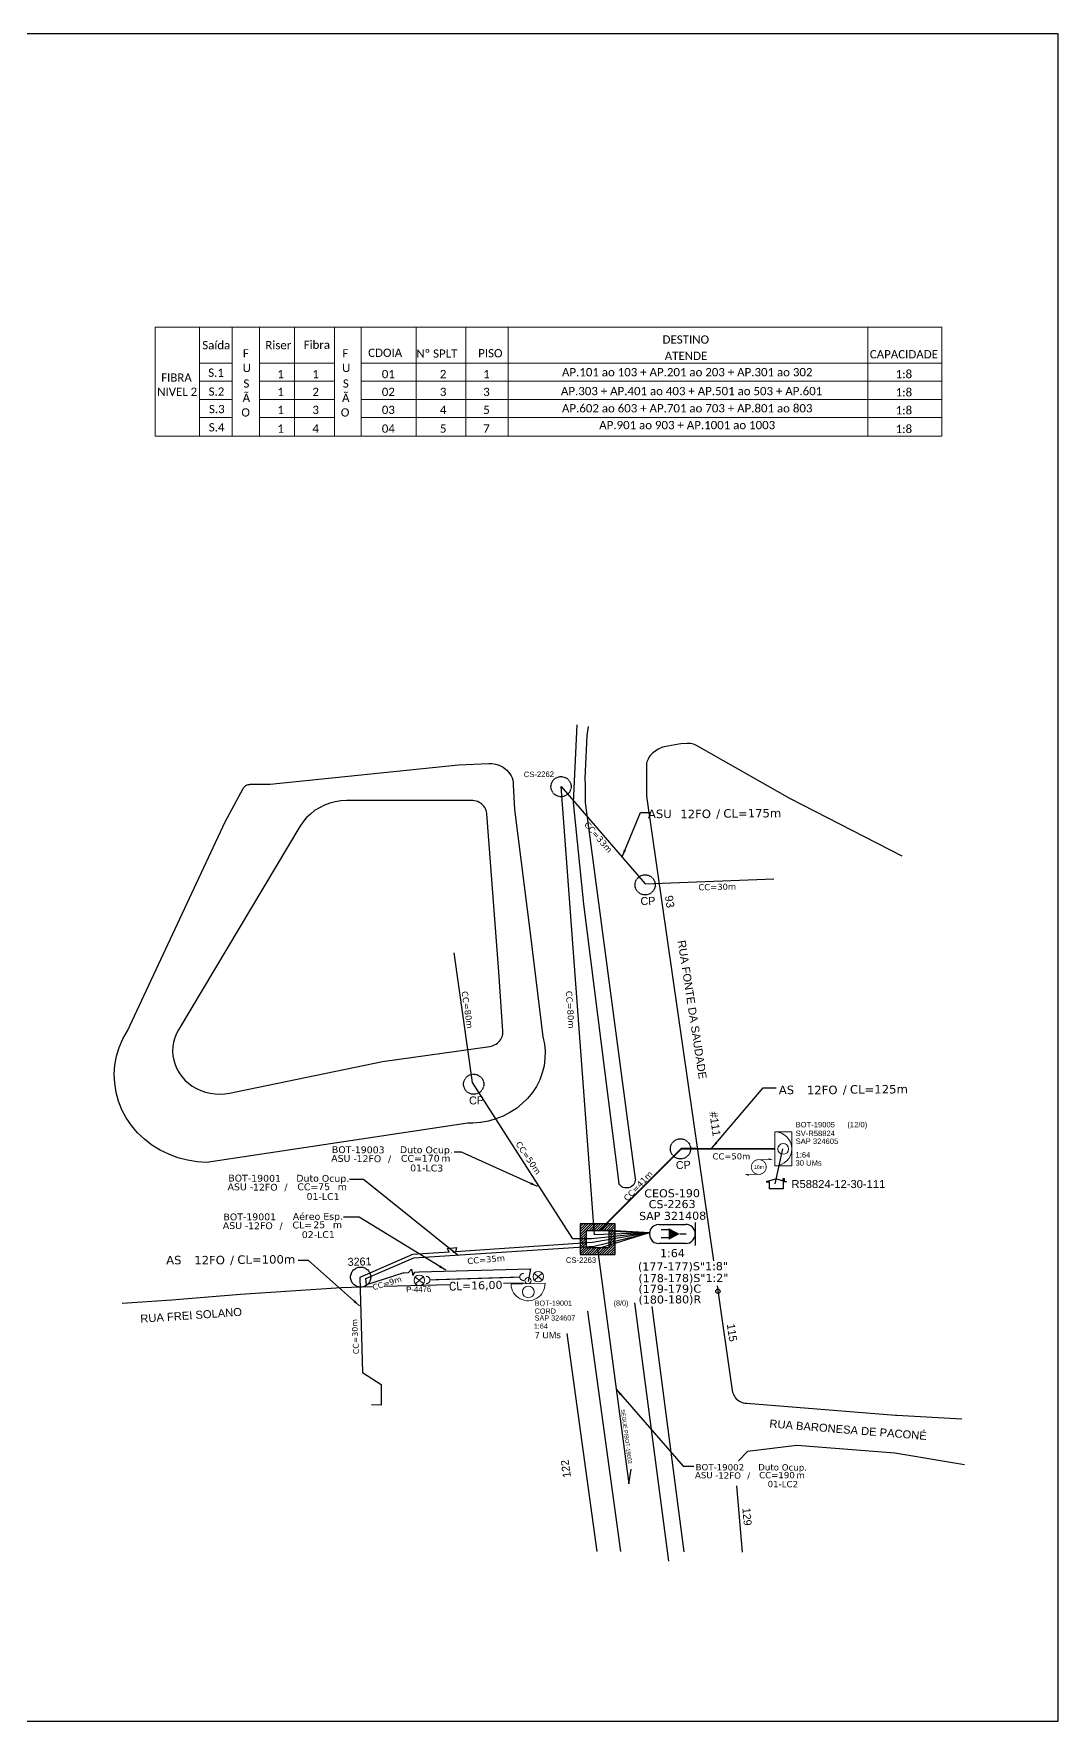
# Model space of a CAD drawing. Header units: metres. Extents: x -1286 to -445, y -500 to 94.
# Drawn here: x -806 to -445, y -500 to 94 of the extents above; entities that cross this region are included whole.
import ezdxf
from ezdxf.enums import TextEntityAlignment as Align

# ---------------------------------------------------------------- set-up
doc = ezdxf.new("R2010")
doc.units = ezdxf.units.M
doc.linetypes.add('PHANTOM2', pattern=[1.25, 0.625, -0.125, 0.125, -0.125, 0.125, -0.125])
for name, color, linetype, lineweight in [('(Notas)', 7, 'Continuous', 0), ('10.4-Postes', 1, 'Continuous', 0), ("20.0-LEGENDA DOS CDO'S", 1, 'Continuous', 0), ('20.1-CDO_INTERIOR', 1, 'Continuous', 0), ('20.2-CDO_POSTE', 1, 'Continuous', 5), ('20.6-CORDOALHA_SUPORTE', 7, 'Continuous', 25), ('_NUMERAÇÃO_', 34, 'Continuous', 0), ('Postes', 1, 'Continuous', 0)]:
    doc.layers.add(name, color=color, linetype=linetype, lineweight=lineweight)
for name, color, linetype in [('10.0-Cartográfico', 4, 'Continuous'), ('10.1-Caixas Subterrâneas', 5, 'Continuous'), ('20.4-CEOS', 1, 'Continuous'), ('CAP a instalar', 1, 'Continuous'), ('CD a instalar', 1, 'Continuous'), ('DROP DE CLIENTE', 140, 'Continuous'), ('Folga', 1, 'Continuous'), ('label_cabos', 7, 'Continuous'), ('Legenda', 1, 'Continuous'), ('MUB_DIVISA', 7, 'Continuous'), ('MUB_NUMERACAO', 7, 'Continuous'), ('MUB_SEGMENTO', 7, 'Continuous'), ('NOS_DE_INFRAESTRUTURA', 7, 'Continuous'), ('surveys', 7, 'Continuous'), ('surveys legendas', 7, 'Continuous')]:
    doc.layers.add(name, color=color, linetype=linetype)
doc.layers.add('EXTRA', color=50, linetype='Continuous', plot=False)
doc.styles.add('ARIAL', font='arial.ttf')
doc.styles.add('ROMANS', font='romans.shx')
doc.styles.add('siredit', font='verdana.ttf')
doc.styles.add('WMF-Calibri0', font='calibri.ttf')
doc.linetypes.add('FENCELINE1', pattern='A,0.25,-0.1,[133,ltypeshp.shx,S=0.1,R=0,X=-0.1,Y=0],-0.1,1', length=1.45)
doc.dimstyles.new('ISO-25', dxfattribs={"dimtxt": 2.5, "dimasz": 2.5, "dimexe": 1.25, "dimexo": 0.625, "dimtad": 1, "dimtxsty": 'Standard', "dimcen": 2.5, "dimadec": 0, "dimazin": 0, "dimtfac": 1, "dimtmove": 0, "dimatfit": 3, "dimfxl": 0, "dimarcsym": 0})

# ---------------------------------------------------------------- blocks, each defined once
blk = doc.blocks.new('SURVEY_SURVEY')
for p, q in [((0, 0.0000127), (-0.0000126, 0.000009)), ((-0.0000126, 0.000009), (-0.0000086, 0.000009)), ((-0.0000086, 0), (-0.0000086, 0.000009)), ((0.0000086, 0), (-0.0000086, 0)), ((0, 0.0000127), (0.0000126, 0.000009)), ((0.0000084, 0.0000132), (0.0000098, 0.0000132)), ((0.0000084, 0.0000103), (0.0000084, 0.0000132)), ((0.0000126, 0.000009), (0.0000086, 0.000009)), ((0.0000086, 0.000009), (0.0000086, 0)), ((0.0000098, 0.0000132), (0.0000098, 0.0000099))]:
    blk.add_line(p, q)
blk = doc.blocks.new('DV')
at = {"linetype": 'Continuous'}
blk.add_circle((0, 0), 0.00000275, dxfattribs=at)
blk = doc.blocks.new('MHMZ')
at = {"color": 0, "linetype": 'PHANTOM2'}
blk.add_circle((0, 0), 0.0000101, dxfattribs=at)
blk = doc.blocks.new('PTPT')
at = {"layer": 'Postes', "color": 1, "linetype": 'PHANTOM2'}
for points in [[(-0.0000079, 0.0000104), (0.0000075, -0.000002)], [(0.000007, 0.0000109), (-0.0000074, -0.0000025)]]:
    blk.add_lwpolyline(points, dxfattribs=at)
at = {"layer": 'Postes', "color": 1}
blk.add_circle((-0.0000002, 0.0000042), 0.00000987, dxfattribs=at)
blk = doc.blocks.new('CDOE_CT_POST_DESENHO')
at = {"color": 0}
blk.add_line((2.14, 0.39), (-2.11, 0.39), dxfattribs=at)
for centre, radius in [((0.01, 1.4), 0.733), ((0.01, 0), 0.393)]:
    blk.add_circle(centre, radius, dxfattribs=at)
blk.add_arc((0.01, 0.39), 2.12, 0, 180, dxfattribs=at)
blk = doc.blocks.new('*X70')
at = {"color": 0, "linetype": 'Continuous'}
for p, q in [((-1.25, 0.34099), (-0.49099, 1.1)), ((-1.25, 0.517767), (-0.667767, 1.1)), ((-1.25, 0.694544), (-0.844544, 1.1)), ((-1.25, 0.87132), (-1.02132, 1.1)), ((-1.25, 1.048097), (-1.198097, 1.1)), ((-1.25, 0.164214), (-0.8035, 0.610714)), ((-1.25, -0.012563), (-0.8035, 0.433937)), ((-1.25, -0.18934), (-0.8035, 0.25716)), ((-1.25, -0.366117), (-0.8035, 0.080383)), ((-0.789214, 0.625), (-0.314214, 1.1)), ((-0.612437, 0.625), (-0.137437, 1.1)), ((-0.43566, 0.625), (0.03934, 1.1)), ((-0.258883, 0.625), (0.216117, 1.1)), ((-0.082107, 0.625), (0.392893, 1.1)), ((0.09467, 0.625), (0.56967, 1.1)), ((0.271447, 0.625), (0.746447, 1.1)), ((0.448223, 0.625), (0.923223, 1.1)), ((0.625, 0.625), (1.1, 1.1)), ((0.801777, 0.625), (1.25, 1.073223)), ((0.8035, 0.449947), (1.25, 0.896447)), ((0.8035, 0.27317), (1.25, 0.71967)), ((0.8035, 0.096393), (1.25, 0.542893)), ((0.8035, -0.080383), (1.25, 0.366117)), ((0.8035, -0.25716), (1.25, 0.18934)), ((0.8035, -0.433937), (1.25, 0.012563)), ((-1.25, -0.542893), (-0.8035, -0.096393)), ((-1.25, -0.71967), (-0.8035, -0.27317)), ((-1.25, -0.896447), (-0.8035, -0.449947)), ((-1.25, -1.073223), (-0.801777, -0.625)), ((-1.1, -1.1), (-0.625, -0.625)), ((-0.923223, -1.1), (-0.448223, -0.625)), ((-0.746447, -1.1), (-0.271447, -0.625)), ((-0.56967, -1.1), (-0.09467, -0.625)), ((-0.392893, -1.1), (0.082107, -0.625)), ((-0.216117, -1.1), (0.258883, -0.625)), ((-0.03934, -1.1), (0.43566, -0.625)), ((0.137437, -1.1), (0.612437, -0.625)), ((0.314214, -1.1), (0.789214, -0.625)), ((0.49099, -1.1), (1.25, -0.34099)), ((0.667767, -1.1), (1.25, -0.517767)), ((0.8035, -0.610714), (1.25, -0.164214)), ((0.844544, -1.1), (1.25, -0.694544)), ((1.02132, -1.1), (1.25, -0.87132)), ((1.198097, -1.1), (1.25, -1.048097))]:
    blk.add_line(p, q, dxfattribs=at)
blk = doc.blocks.new('MANHOLE_MQ')
at = {"color": 0, "linetype": 'Continuous'}
for p, q in [((0.00000623, 0.00000569), (-0.00000627, 0.00000569)), ((-0.00000627, 0.00000569), (-0.00000627, -0.00000531)), ((-0.00000404, 0.00000331), (0.00000399, 0.00000331)), ((-0.00000404, -0.00000294), (-0.00000404, 0.00000331)), ((0.00000399, 0.00000331), (0.00000399, -0.00000294)), ((0.00000623, -0.00000531), (0.00000623, 0.00000569)), ((-0.00000627, -0.00000531), (0.00000623, -0.00000531)), ((0.00000399, -0.00000294), (-0.00000404, -0.00000294)), ((0.00000399, -0.00000294), (0.00000399, -0.00000294))]:
    blk.add_line(p, q, dxfattribs=at)
at = {"color": 0, "linetype": 'Continuous', "xscale": 5e-06, "yscale": 5e-06, "zscale": 1e-05}
blk.add_blockref('*X70', (-0.00000002, 0.00000019), dxfattribs=at)
blk = doc.blocks.new('*U107')
at = {"layer": '20.6-CORDOALHA_SUPORTE', "const_width": 0.139}
for points in [[(-20.84, -0.38, 1.175511), (-20.83, 0.47)], [(-8.58, 0.47, 1.231752), (-8.58, -0.38)]]:
    blk.add_lwpolyline(points, format="xyb", dxfattribs=at)
blk.add_lwpolyline([(-20.3, 0.04), (-9.1, 0.04)], dxfattribs=at)
at = {"layer": '20.6-CORDOALHA_SUPORTE', "color": 0, "lineweight": 0, "style": 'ROMANS'}
blk.add_attdef('LANCE', text='', height=1, dxfattribs=at).set_placement((-0.54, -2.21), align=Align.RIGHT)
at = {"layer": '20.6-CORDOALHA_SUPORTE', "color": 0, "style": 'siredit'}
blk.add_attdef('QTDE', (-0.54, -2.21), '', height=1, rotation=359.69, dxfattribs=at)
at = {"layer": '20.6-CORDOALHA_SUPORTE', "color": 0, "lineweight": 0, "style": 'ROMANS'}
for tag, p, flags in [('FATOR', (-5.2, -4.44), 3), ('ID_ATIVIDADE', (-5.2, -6.67), 3), ('FID', (-5.2, -8.9), 1)]:
    blk.add_attdef(tag, p, '', height=1, dxfattribs=dict(at, flags=flags))
blk = doc.blocks.new('Inst CB DT OCUP CFOA-SM-ASU-120-S-12')
at = {"layer": 'label_cabos', "color": 0, "style": 'siredit'}
for tag, flags, p in [('ID_ATIVIDADE', 3, (1.31, 2.67)), ('FATOR', 1, (11.56, 2.55))]:
    blk.add_attdef(tag, text='', height=1, rotation=359.69, dxfattribs=dict(at, flags=flags)).set_placement(p, align=Align.MIDDLE_CENTER)
for tag, p in [('TIPO_CABO', (1.26, 0)), ('DESTINO_CABO', (3.13, 1.26)), ('CABO', (4.69, -0.05)), ('/', (7.71, -0.05)), ('LANCE', (10.91, 0)), ('TIPO_CABO', (13.11, 1.24)), ('UND', (15.96, 0)), ('FID', (13.15, -1.41))]:
    blk.add_attdef(tag, text='', height=1, rotation=359.69, dxfattribs=at).set_placement(p, align=Align.MIDDLE_CENTER)
blk.add_attdef('QTDE', (12.43, -0.47), '', height=1, rotation=359.69, dxfattribs=at)
blk = doc.blocks.new('Inst CB ESP CFOA-SM-ASU-120-S-12')
at = {"layer": 'label_cabos', "color": 0, "style": 'siredit'}
for tag, flags, p in [('ID_ATIVIDADE', 3, (1.31, 2.67)), ('FATOR', 1, (11.56, 2.55))]:
    blk.add_attdef(tag, text='', height=1, rotation=359.69, dxfattribs=dict(at, flags=flags)).set_placement(p, align=Align.MIDDLE_CENTER)
for tag, p in [('TIPO_CABO', (1.26, 0)), ('DESTINO_CABO', (3.13, 1.26)), ('CABO', (4.69, -0.05)), ('/', (7.71, -0.05)), ('LANCE', (10.81, 0)), ('TIPO_CABO', (13.11, 1.24)), ('UND', (15.96, 0)), ('FID', (13.15, -1.41))]:
    blk.add_attdef(tag, text='', height=1, rotation=359.69, dxfattribs=at).set_placement(p, align=Align.MIDDLE_CENTER)
blk.add_attdef('QTDE', (12.43, -0.47), '', height=1, rotation=359.69, dxfattribs=at)
blk = doc.blocks.new('LEGENDA DOS CABOS')
at = {"layer": 'EXTRA', "color": 0, "style": 'siredit'}
for tag, p in [('ID', (4.6, 0.97)), ('XX', (9.03, 0.97))]:
    blk.add_attdef(tag, text='', height=0.48, rotation=359.69, dxfattribs=at).set_placement(p, align=Align.MIDDLE_CENTER)
at = {"layer": 'Legenda', "color": 0, "style": 'siredit'}
for tag, p in [('TIPO_CABO', (1.31, 0)), ('CABO', (4.69, -0.05)), ('/', (6.81, -0.05)), ('METROS', (10.03, -0.05))]:
    blk.add_attdef(tag, text='', height=0.8, rotation=359.69, dxfattribs=at).set_placement(p, align=Align.MIDDLE_CENTER)
blk = doc.blocks.new('A$C07E14978')
at = {"layer": 'Folga', "color": 0, "const_width": 0.137}
for points in [[(2.23, 2.92), (4.42, 2.92), (3.98, 3.13)], [(2.23, 0.28), (0.03, 0.28), (0.47, 0.06)]]:
    blk.add_lwpolyline(points, dxfattribs=at)
at = {"layer": 'Folga', "color": 0, "const_width": 0.146}
blk.add_lwpolyline([(2.23, 2.92, 1.000012), (2.23, 0.28, 0.999978)], format="xyb", close=True, dxfattribs=at)
at = {"layer": 'Folga', "color": 0}
blk.add_text('10m', height=0.659, dxfattribs=at).set_placement((1.38, 1.27))

msp = doc.modelspace()

# ---------------------------------------------------------------- linework, layer by layer
at = {"layer": '(Notas)', "lineweight": 0}
for p, q in [((-747.45, -47.43), (-747.45, -9.06)), ((-735.92, -47.43), (-735.92, -9.06)), ((-726.29, -47.43), (-726.29, -9.06)), ((-713.94, -47.43), (-713.94, -9.06)), ((-699.91, -47.43), (-699.91, -9.06)), ((-690.45, -47.43), (-690.45, -9.06)), ((-671.14, -47.43), (-671.14, -9.06)), ((-653.66, -47.43), (-653.66, -9.06)), ((-638.75, -47.43), (-638.75, -9.06)), ((-512.06, -47.43), (-512.06, -9.06))]:
    msp.add_line(p, q, dxfattribs=at)
msp.add_lwpolyline([(-486.06, -9.06), (-486.06, -47.43)], dxfattribs=at)
msp.add_lwpolyline([(-1286.07, -499.81), (-445.07, -499.81), (-445.07, 94.19), (-1286.07, 94.19)], close=True)
at = {"layer": '10.0-Cartográfico'}
msp.add_line((-659.37, -346.18), (-682.35, -346.81), dxfattribs=at)
for points in [[(-614.62, -149.06), (-615.88, -176.43)], [(-593.95, -308.9), (-611.49, -176.43), (-611.54, -170.2), (-611.6, -167.99), (-610.98, -152.77), (-610.51, -149.7)], [(-500.05, -195.33), (-539.56, -175.03), (-572.39, -156.35), (-572.91, -156.08), (-573.44, -155.88), (-573.99, -155.73), (-574.54, -155.64), (-575.12, -155.59), (-575.7, -155.6), (-577.97, -155.75), (-578.69, -155.84), (-583.84, -156.84), (-584.39, -156.97), (-584.93, -157.15), (-585.42, -157.39), (-585.91, -157.67), (-587.52, -158.76), (-587.98, -159.07), (-588.39, -159.46), (-588.74, -159.87), (-589.07, -160.3), (-589.25, -160.61), (-589.49, -161.1), (-589.74, -161.58), (-589.89, -162.09), (-590.02, -162.6), (-590.07, -163.14), (-590.07, -163.37), (-590.06, -174.23)], [(-630.93, -223.35), (-626.49, -258.92), (-625.97, -261.43), (-625.74, -263.97), (-625.79, -266.54), (-626.11, -269.09), (-626.74, -271.56), (-627.64, -273.99), (-628.79, -276.32), (-630.22, -278.5), (-631.9, -280.55), (-633.77, -282.4), (-635.86, -284.08), (-638.12, -285.56), (-640.55, -286.8), (-643.09, -287.8), (-645.72, -288.54), (-648.43, -289.03), (-651.2, -289.27), (-652.93, -289.26), (-744.94, -303.07), (-748.26, -302.86), (-751.68, -302.31), (-755.01, -301.46), (-758.22, -300.25), (-761.28, -298.75), (-764.17, -296.98), (-766.83, -294.93), (-769.22, -292.64), (-771.37, -290.12), (-773.22, -287.42), (-774.74, -284.53), (-775.93, -281.52), (-776.8, -278.43), (-777.28, -275.25), (-777.43, -272.05), (-777.2, -268.84), (-776.61, -265.68), (-775.66, -262.59), (-774.38, -259.63), (-772.77, -256.79), (-738.34, -183.24), (-732.04, -171.44), (-731.9, -171.21), (-731.74, -170.98), (-731.55, -170.8), (-731.33, -170.62), (-731.09, -170.46), (-730.84, -170.31), (-730.6, -170.2), (-730.32, -170.12), (-730.05, -170.07), (-729.75, -170.04), (-729.58, -170.01), (-722.58, -169.98), (-656.19, -163.15), (-645.57, -162.67), (-645.35, -162.67), (-644.5, -162.69), (-643.62, -162.81), (-642.79, -163), (-641.99, -163.27), (-641.19, -163.59), (-640.47, -164.02), (-639.77, -164.52), (-639.16, -165.07), (-638.61, -165.67), (-638.13, -166.33), (-637.71, -167.04), (-637.37, -167.77), (-637.14, -168.53), (-636.99, -169.32), (-636.93, -170.13), (-636.48, -178.85)], [(-642.07, -236.03), (-646.21, -180.39), (-646.24, -180.21), (-646.33, -179.7), (-646.48, -179.17), (-646.67, -178.69), (-646.96, -178.21), (-647.26, -177.75), (-647.63, -177.35), (-648.02, -176.97), (-648.46, -176.62), (-648.96, -176.35), (-649.46, -176.1), (-650.01, -175.9), (-650.56, -175.78), (-651.14, -175.69), (-651.71, -175.67), (-695.28, -175.68), (-695.64, -175.68), (-697.64, -175.81), (-699.64, -176.13), (-701.56, -176.64), (-703.42, -177.35), (-705.19, -178.23), (-706.88, -179.27), (-708.4, -180.48), (-709.81, -181.82), (-711.06, -183.28), (-712.11, -184.87), (-754.84, -256.43), (-755.54, -257.73), (-756.15, -259.24), (-756.57, -260.77), (-756.82, -262.35), (-756.88, -263.96)], [(-615.88, -176.43), (-612.2, -212.23), (-599.78, -310.54)], [(-590.06, -174.23), (-566.44, -337.7)], [(-636.48, -178.85), (-630.93, -223.35)], [(-756.88, -263.96), (-756.78, -265.56), (-756.48, -267.13), (-756.02, -268.68), (-755.4, -270.15), (-754.61, -271.56), (-753.63, -272.9), (-752.54, -274.13), (-751.32, -275.24), (-749.96, -276.24), (-748.5, -277.09), (-746.95, -277.81), (-745.35, -278.38), (-743.67, -278.76), (-741.96, -279), (-740.26, -279.06), (-738.53, -278.96), (-736.83, -278.69), (-683.02, -267.57), (-645.16, -262.26), (-644.61, -262.13), (-644.06, -261.97), (-643.54, -261.73), (-643.03, -261.47), (-642.56, -261.16), (-642.16, -260.8), (-641.78, -260.39), (-641.45, -259.95), (-641.16, -259.49), (-640.94, -259.01), (-640.76, -258.49), (-640.65, -257.96), (-640.61, -257.45), (-640.61, -256.92), (-642.07, -236.03)], [(-686.55, -346.93), (-697.49, -347.23), (-733.01, -349.56), (-757.15, -351.59), (-774.7, -352.79)], [(-633.38, -345.55), (-640.36, -345.71)], [(-565.15, -346.59), (-559.83, -383.42), (-559.74, -383.93), (-559.57, -384.46), (-559.37, -384.94), (-559.09, -385.42), (-558.78, -385.85), (-558.42, -386.28), (-558, -386.63), (-557.56, -386.98), (-557.06, -387.25), (-556.56, -387.48), (-556.01, -387.67), (-555.46, -387.79), (-554.85, -387.89), (-502.33, -392.03), (-501.89, -392.07), (-479.02, -393.3)], [(-610.82, -355.44), (-599.14, -440.06)], [(-594.21, -352.54), (-582.29, -443.48)], [(-576.73, -440.2), (-588.04, -353.83)], [(-607.4, -440.01), (-617.94, -363.35)], [(-478.13, -409.51), (-502.66, -405.39), (-537.15, -402.69), (-554.45, -404.82), (-557.62, -408.1)], [(-558.36, -416.95), (-556.39, -440.33)]]:
    msp.add_lwpolyline(points, dxfattribs=at)
msp.add_lwpolyline([(-593.95, -308.9, -0.777123), (-599.78, -310.54, -1.658445)], format="xyb", dxfattribs=at)
at = {"layer": '10.1-Caixas Subterrâneas', "color": 5, "linetype": 'PHANTOM2'}
for centre in [(-620.13, -170.83), (-590.54, -205.39), (-578.08, -298.32)]:
    msp.add_circle(centre, 3.55, dxfattribs=at)
at = {"layer": '10.1-Caixas Subterrâneas', "linetype": 'PHANTOM2'}
msp.add_circle((-650.89, -275.58), 3.55, dxfattribs=at)
at = {"layer": '20.1-CDO_INTERIOR', "color": 1, "lineweight": 18}
msp.add_lwpolyline([(-538.92, -304.32), (-538.91, -292.35), (-544.9, -292.35), (-544.9, -304.32)], close=True, dxfattribs=at)
msp.add_circle((-541.91, -298.33), 1.92, dxfattribs=at)
msp.add_arc((-544.9, -298.33), 5.99, 269.97241, 89.97241, dxfattribs=at)
at = {"layer": '20.4-CEOS', "color": 5}
for p, q in [((-585.68, -324.96), (-576.26, -324.91)), ((-576.22, -331.62), (-585.64, -331.67))]:
    msp.add_line(p, q, dxfattribs=at)
msp.add_lwpolyline([(-578.35, -328.28, 0, 4.14, 0), (-582.24, -328.3, 4.14, 4.14, 0)], format="xyseb", dxfattribs=at)
for points in [[(-572.9, -324.2), (-572.86, -332.3)], [(-582.07, -326.83), (-584.93, -326.85)], [(-582.06, -329.63), (-584.92, -329.64)], [(-578.35, -328.28), (-576.09, -328.27)]]:
    msp.add_lwpolyline(points, dxfattribs=at)
for centre, start, end in [((-585.66, -328.31), 90.28399, 270.28399), ((-576.24, -328.27), 270.28399, 90.28399)]:
    msp.add_arc(centre, 3.36, start, end, dxfattribs=at)
at = {"layer": '_NUMERAÇÃO_', "color": 0, "lineweight": 0}
for p, q in [((-486.06, -9.06), (-763.09, -9.06)), ((-763.09, -9.06), (-763.09, -47.43)), ((-735.92, -21.78), (-747.45, -21.78)), ((-699.91, -21.78), (-726.29, -21.78)), ((-486.06, -21.78), (-690.45, -21.78)), ((-735.92, -28.11), (-747.45, -28.11)), ((-699.91, -28.11), (-726.29, -28.11)), ((-486.06, -28.11), (-690.45, -28.11)), ((-735.92, -34.52), (-747.45, -34.52)), ((-699.91, -34.52), (-726.29, -34.52)), ((-486.06, -34.52), (-690.45, -34.52)), ((-735.92, -40.85), (-747.45, -40.85)), ((-699.91, -40.85), (-726.29, -40.85)), ((-486.06, -40.85), (-690.45, -40.85)), ((-486.06, -47.43), (-763.09, -47.43))]:
    msp.add_line(p, q, dxfattribs=at)
at = {"layer": 'CAP a instalar', "color": 7, "linetype": 'FENCELINE1', "ltscale": 6}
msp.add_lwpolyline([(-589.05, -327.93), (-608.37, -328.61), (-620.13, -170.83), (-590.47, -204.99), (-545.17, -203.23)], dxfattribs=at)
at = {"layer": 'CAP a instalar', "color": 1, "linetype": 'FENCELINE1', "ltscale": 6, "const_width": 0.6}
msp.add_lwpolyline([(-589.05, -327.93), (-606.45, -326.94), (-577.78, -298.25), (-544.9, -298.33)], dxfattribs=at)
at = {"layer": 'CD a instalar', "color": 7, "linetype": 'ByBlock'}
for points in [[(-651.27, -274.95), (-657.71, -229.38)], [(-588.97, -327.9), (-609.45, -329.97), (-615.96, -330.04), (-651.27, -274.95)], [(-675.51, -341.98), (-688.61, -346.24), (-688.88, -343.91), (-672, -336.67), (-608.5, -332.6), (-589.05, -327.93)], [(-589.05, -327.93), (-609.08, -331.29), (-657.27, -334.55)], [(-589.05, -327.93), (-607.34, -333.46), (-596.27, -416.28), (-595.46, -411.04)], [(-659.35, -334.64), (-672.4, -335.47), (-690.95, -343.56), (-690.05, -377.03), (-683.41, -381.28), (-683.41, -388.55), (-686.85, -388.47)], [(-659.55, -334.69), (-660.07, -333.4), (-656.92, -333.1), (-657.27, -334.55)], [(-675.51, -341.98), (-673.81, -341.87), (-672.84, -340.64), (-672.31, -342.94), (-671.65, -341.75), (-670.04, -341.64)], [(-670.04, -341.64), (-630.88, -340.51), (-631.7, -345.07)]]:
    msp.add_lwpolyline(points, dxfattribs=at)
at = {"layer": 'DROP DE CLIENTE'}
msp.add_lwpolyline([(-542.12, -298.37), (-544.89, -310.69)], dxfattribs=at)

# ---------------------------------------------------------------- block references
at = {"layer": '10.1-Caixas Subterrâneas', "color": 30, "xscale": 985622.1776105518, "yscale": 985622.1776105518, "zscale": 985622.1776105518, "rotation": 180.0000000000633}
msp.add_blockref('MANHOLE_MQ', (-607.28, -329.92), dxfattribs=at)
at = {"layer": '10.1-Caixas Subterrâneas', "color": 5, "xscale": 351371.1546750379, "yscale": 351371.1546750379, "zscale": 351371.1546750379}
msp.add_blockref('MHMZ', (-690.69, -343.47), dxfattribs=at)
at = {"layer": '10.4-Postes', "color": 1, "xscale": 186427.7882834343, "yscale": 186427.7882834343, "zscale": 186427.7882834343}
for p in [(-669.99, -345.39), (-628.12, -344.09)]:
    msp.add_blockref('PTPT', p, dxfattribs=at)
at = {"layer": '20.2-CDO_POSTE', "color": 7, "xscale": 2.816901408450704, "yscale": 2.816901408450704, "zscale": 2.816901408450704, "rotation": 181.5963014727308}
msp.add_blockref('CDOE_CT_POST_DESENHO', (-631.74, -344.72), dxfattribs=at)
at = {"layer": '20.6-CORDOALHA_SUPORTE', "color": 0, "lineweight": 0}
ref = msp.add_blockref('*U107', (-609.02, -342.77), dxfattribs=dict(at, xscale=2.816901408450659, yscale=2.816901408450659, zscale=2.816901408450659, rotation=1.792210641014291))
ref.add_attrib('QTDE', '16,00', (-651.77, -347.85), dxfattribs={"color": 0, "height": 2.817, "rotation": 1.48222, "style": 'siredit'})
ref.add_attrib('LANCE', 'CL=', dxfattribs={"color": 0, "lineweight": 0, "height": 2.817, "rotation": 1.79221, "style": 'ROMANS'}).set_placement((-651.77, -347.85), align=Align.RIGHT)
at = {"layer": 'Folga', "xscale": 1.97675035672892, "yscale": 1.97675035672892, "zscale": 1.97675035672892}
msp.add_blockref('A$C07E14978', (-554.91, -307.87), dxfattribs=at)
at = {"layer": 'label_cabos'}
ref = msp.add_blockref('LEGENDA DOS CABOS', (-590.25, -180.45), dxfattribs=dict(at, xscale=3.733981189671853, yscale=3.733981189671853, zscale=3.733981189671853, rotation=0.7032983981211656))
ref.add_attrib('CABO', '12FO', dxfattribs={"layer": 'Legenda', "color": 0, "height": 2.987, "rotation": 0.39331, "style": 'siredit'}).set_placement((-572.75, -180.42), align=Align.MIDDLE_CENTER)
ref.add_attrib('METROS', 'CL=175m', dxfattribs={"layer": 'Legenda', "color": 0, "height": 2.987, "rotation": 0.39331, "style": 'siredit'}).set_placement((-552.79, -180.18), align=Align.MIDDLE_CENTER)
ref.add_attrib('/', '/', dxfattribs={"layer": 'Legenda', "color": 0, "height": 2.99, "rotation": 0.39331, "style": 'siredit'}).set_placement((-564.83, -180.33), align=Align.MIDDLE_CENTER)
ref.add_attrib('TIPO_CABO', 'ASU', dxfattribs={"layer": 'Legenda', "color": 0, "height": 2.987, "rotation": 0.39331, "style": 'siredit'}).set_placement((-585.35, -180.4), align=Align.MIDDLE_CENTER)
ref = msp.add_blockref('LEGENDA DOS CABOS', (-545.68, -277.61), dxfattribs=dict(at, xscale=3.733981189671853, yscale=3.733981189671853, zscale=3.733981189671853, rotation=0.7032983981211656))
ref.add_attrib('CABO', '12FO', dxfattribs={"layer": 'Legenda', "color": 0, "height": 2.987, "rotation": 0.39331, "style": 'siredit'}).set_placement((-528.18, -277.59), align=Align.MIDDLE_CENTER)
ref.add_attrib('METROS', 'CL=125m', dxfattribs={"layer": 'Legenda', "color": 0, "height": 2.987, "rotation": 0.39331, "style": 'siredit'}).set_placement((-508.21, -277.34), align=Align.MIDDLE_CENTER)
ref.add_attrib('/', '/', dxfattribs={"layer": 'Legenda', "color": 0, "height": 2.99, "rotation": 0.39331, "style": 'siredit'}).set_placement((-520.25, -277.49), align=Align.MIDDLE_CENTER)
ref.add_attrib('TIPO_CABO', 'AS', dxfattribs={"layer": 'Legenda', "color": 0, "height": 2.987, "rotation": 0.39331, "style": 'siredit'}).set_placement((-540.77, -277.57), align=Align.MIDDLE_CENTER)
at = {"layer": 'label_cabos', "color": 0, "lineweight": 0}
ref = msp.add_blockref('Inst CB DT OCUP CFOA-SM-ASU-120-S-12', (-699.06, -301.67), dxfattribs=dict(at, xscale=2.404832880499865, yscale=2.404832880499865, zscale=2.404832880499865))
ref.add_attrib('DESTINO_CABO', 'BOT-19003', dxfattribs={"color": 0, "height": 2.405, "rotation": 359.69001, "style": 'siredit'}).set_placement((-691.53, -298.64), align=Align.MIDDLE_CENTER)
ref.add_attrib('CABO', '12FO', dxfattribs={"color": 0, "height": 2.405, "rotation": 359.69001, "style": 'siredit'}).set_placement((-687.79, -301.8), align=Align.MIDDLE_CENTER)
ref.add_attrib('TIPO_CABO', 'Duto Ocup.', dxfattribs={"color": 0, "height": 2.405, "rotation": 359.69001, "style": 'siredit'}).set_placement((-667.54, -298.68), align=Align.MIDDLE_CENTER)
ref.add_attrib('/', '/', dxfattribs={"color": 0, "height": 2.4, "rotation": 359.69001, "style": 'siredit'}).set_placement((-680.51, -301.8), align=Align.MIDDLE_CENTER)
ref.add_attrib('TIPO_CABO', 'ASU - ', dxfattribs={"color": 0, "height": 2.405, "rotation": 359.69001, "style": 'siredit'}).set_placement((-696.02, -301.68), align=Align.MIDDLE_CENTER)
ref.add_attrib('FID', '01-LC3', dxfattribs={"color": 0, "height": 2.405, "rotation": 359.69001, "style": 'siredit'}).set_placement((-667.44, -305.07), align=Align.MIDDLE_CENTER)
ref.add_attrib('LANCE', 'CC=', dxfattribs={"color": 0, "height": 2.405, "rotation": 359.69001, "style": 'siredit'}).set_placement((-672.82, -301.67), align=Align.MIDDLE_CENTER)
ref.add_attrib('QTDE', '170', (-669.17, -302.81), dxfattribs={"color": 0, "height": 2.405, "rotation": 359.69001, "style": 'siredit'})
ref.add_attrib('UND', 'm', dxfattribs={"color": 0, "height": 2.4, "rotation": 359.69001, "style": 'siredit'}).set_placement((-660.67, -301.67), align=Align.MIDDLE_CENTER)
ref = msp.add_blockref('Inst CB DT OCUP CFOA-SM-ASU-120-S-12', (-735.54, -311.7), dxfattribs=dict(at, xscale=2.404832880499865, yscale=2.404832880499865, zscale=2.404832880499865))
ref.add_attrib('DESTINO_CABO', 'BOT-19001', dxfattribs={"color": 0, "height": 2.405, "rotation": 359.69001, "style": 'siredit'}).set_placement((-728.01, -308.66), align=Align.MIDDLE_CENTER)
ref.add_attrib('CABO', '12FO', dxfattribs={"color": 0, "height": 2.405, "rotation": 359.69001, "style": 'siredit'}).set_placement((-724.27, -311.82), align=Align.MIDDLE_CENTER)
ref.add_attrib('TIPO_CABO', 'Duto Ocup.', dxfattribs={"color": 0, "height": 2.405, "rotation": 359.69001, "style": 'siredit'}).set_placement((-704.02, -308.7), align=Align.MIDDLE_CENTER)
ref.add_attrib('/', '/', dxfattribs={"color": 0, "height": 2.4, "rotation": 359.69001, "style": 'siredit'}).set_placement((-716.99, -311.82), align=Align.MIDDLE_CENTER)
ref.add_attrib('TIPO_CABO', 'ASU - ', dxfattribs={"color": 0, "height": 2.405, "rotation": 359.69001, "style": 'siredit'}).set_placement((-732.51, -311.71), align=Align.MIDDLE_CENTER)
ref.add_attrib('FID', '01-LC1', dxfattribs={"color": 0, "height": 2.405, "rotation": 359.69001, "style": 'siredit'}).set_placement((-703.92, -315.1), align=Align.MIDDLE_CENTER)
ref.add_attrib('LANCE', 'CC=', dxfattribs={"color": 0, "height": 2.405, "rotation": 359.69001, "style": 'siredit'}).set_placement((-709.31, -311.69), align=Align.MIDDLE_CENTER)
ref.add_attrib('QTDE', '75', (-705.65, -312.84), dxfattribs={"color": 0, "height": 2.405, "rotation": 359.69001, "style": 'siredit'})
ref.add_attrib('UND', 'm', dxfattribs={"color": 0, "height": 2.4, "rotation": 359.69001, "style": 'siredit'}).set_placement((-697.15, -311.69), align=Align.MIDDLE_CENTER)
at = {"layer": 'label_cabos'}
ref = msp.add_blockref('Inst CB ESP CFOA-SM-ASU-120-S-12', (-737.24, -325.35), dxfattribs=dict(at, xscale=2.404832880499865, yscale=2.404832880499865, zscale=2.404832880499865, rotation=0.4634636605450982))
ref.add_attrib('DESTINO_CABO', 'BOT-19001', dxfattribs={"color": 0, "height": 2.405, "rotation": 0.15347, "style": 'siredit'}).set_placement((-729.73, -322.26), align=Align.MIDDLE_CENTER)
ref.add_attrib('TIPO_CABO', 'Aéreo Esp.', dxfattribs={"color": 0, "height": 2.405, "rotation": 0.15347, "style": 'siredit'}).set_placement((-705.74, -322.11), align=Align.MIDDLE_CENTER)
ref.add_attrib('CABO', '12FO', dxfattribs={"color": 0, "height": 2.405, "rotation": 0.15347, "style": 'siredit'}).set_placement((-725.97, -325.39), align=Align.MIDDLE_CENTER)
ref.add_attrib('/', '/', dxfattribs={"color": 0, "height": 2.4, "rotation": 0.15347, "style": 'siredit'}).set_placement((-718.69, -325.33), align=Align.MIDDLE_CENTER)
ref.add_attrib('TIPO_CABO', 'ASU - ', dxfattribs={"color": 0, "height": 2.405, "rotation": 0.15347, "style": 'siredit'}).set_placement((-734.2, -325.34), align=Align.MIDDLE_CENTER)
ref.add_attrib('FID', '02-LC1', dxfattribs={"color": 0, "height": 2.405, "rotation": 0.15347, "style": 'siredit'}).set_placement((-705.59, -328.5), align=Align.MIDDLE_CENTER)
ref.add_attrib('LANCE', 'CL=', dxfattribs={"color": 0, "height": 2.405, "rotation": 0.15347, "style": 'siredit'}).set_placement((-711.24, -325.14), align=Align.MIDDLE_CENTER)
ref.add_attrib('QTDE', '25', (-707.34, -326.25), dxfattribs={"color": 0, "height": 2.405, "rotation": 0.15347, "style": 'siredit'})
ref.add_attrib('UND', 'm', dxfattribs={"color": 0, "height": 2.4, "rotation": 0.15347, "style": 'siredit'}).set_placement((-698.85, -325.04), align=Align.MIDDLE_CENTER)
ref = msp.add_blockref('LEGENDA DOS CABOS', (-761.38, -337.51), dxfattribs=dict(at, xscale=3.733981189671853, yscale=3.733981189671853, zscale=3.733981189671853, rotation=0.7032983981211656))
ref.add_attrib('CABO', '12FO', dxfattribs={"layer": 'Legenda', "color": 0, "height": 2.987, "rotation": 0.39331, "style": 'siredit'}).set_placement((-743.88, -337.49), align=Align.MIDDLE_CENTER)
ref.add_attrib('METROS', 'CL=100m', dxfattribs={"layer": 'Legenda', "color": 0, "height": 2.987, "rotation": 0.39331, "style": 'siredit'}).set_placement((-723.91, -337.25), align=Align.MIDDLE_CENTER)
ref.add_attrib('/', '/', dxfattribs={"layer": 'Legenda', "color": 0, "height": 2.99, "rotation": 0.39331, "style": 'siredit'}).set_placement((-735.95, -337.39), align=Align.MIDDLE_CENTER)
ref.add_attrib('TIPO_CABO', 'AS', dxfattribs={"layer": 'Legenda', "color": 0, "height": 2.987, "rotation": 0.39331, "style": 'siredit'}).set_placement((-756.47, -337.47), align=Align.MIDDLE_CENTER)
at = {"layer": 'label_cabos', "color": 0, "lineweight": 0}
ref = msp.add_blockref('Inst CB DT OCUP CFOA-SM-ASU-120-S-12', (-571.15, -413.18), dxfattribs=dict(at, xscale=2.214724075571802, yscale=2.214724075571802, zscale=2.214724075571802))
ref.add_attrib('DESTINO_CABO', 'BOT-19002', dxfattribs={"color": 0, "height": 2.215, "rotation": 359.69001, "style": 'siredit'}).set_placement((-564.21, -410.39), align=Align.MIDDLE_CENTER)
ref.add_attrib('CABO', '12FO', dxfattribs={"color": 0, "height": 2.215, "rotation": 359.69001, "style": 'siredit'}).set_placement((-560.77, -413.3), align=Align.MIDDLE_CENTER)
ref.add_attrib('TIPO_CABO', 'Duto Ocup.', dxfattribs={"color": 0, "height": 2.215, "rotation": 359.69001, "style": 'siredit'}).set_placement((-542.12, -410.43), align=Align.MIDDLE_CENTER)
ref.add_attrib('/', '/', dxfattribs={"color": 0, "height": 2.21, "rotation": 359.69001, "style": 'siredit'}).set_placement((-554.06, -413.3), align=Align.MIDDLE_CENTER)
ref.add_attrib('TIPO_CABO', 'ASU - ', dxfattribs={"color": 0, "height": 2.215, "rotation": 359.69001, "style": 'siredit'}).set_placement((-568.35, -413.19), align=Align.MIDDLE_CENTER)
ref.add_attrib('FID', '01-LC2', dxfattribs={"color": 0, "height": 2.215, "rotation": 359.69001, "style": 'siredit'}).set_placement((-542.03, -416.32), align=Align.MIDDLE_CENTER)
ref.add_attrib('LANCE', 'CC=', dxfattribs={"color": 0, "height": 2.215, "rotation": 359.69001, "style": 'siredit'}).set_placement((-546.99, -413.18), align=Align.MIDDLE_CENTER)
ref.add_attrib('QTDE', '190', (-543.62, -414.24), dxfattribs={"color": 0, "height": 2.215, "rotation": 359.69001, "style": 'siredit'})
ref.add_attrib('UND', 'm', dxfattribs={"color": 0, "height": 2.21, "rotation": 359.69001, "style": 'siredit'}).set_placement((-535.79, -413.18), align=Align.MIDDLE_CENTER)
at = {"layer": 'MUB_DIVISA', "color": 255, "xscale": 281690.1408450704, "yscale": 281690.1408450704, "zscale": 281690.1408450704}
msp.add_blockref('DV', (-564.88, -348.44), dxfattribs=at)
at = {"layer": 'surveys', "color": 255, "xscale": 281744.5408472779, "yscale": 281744.5408472779, "zscale": 281744.5408472779}
msp.add_blockref('SURVEY_SURVEY', (-544.31, -312.42), dxfattribs=at)

# ---------------------------------------------------------------- texts
at = {"color": 7, "linetype": 'Continuous', "lineweight": 0, "style": 'WMF-Calibri0'}
for s, height, p in [('Saída', 2.911, (-741.52, -15.42)), ('F', 2.91, (-731.1, -18.29)), ('Riser', 2.911, (-719.69, -15.42)), ('Fibra', 2.911, (-706.11, -15.29)), ('F', 2.91, (-696.09, -18.29)), ('CDOIA', 2.911, (-682.05, -18.1)), ('Nº SPLT', 2.911, (-663.85, -18.39)), ('PISO', 2.911, (-645.03, -18.26)), ('DESTINO', 2.911, (-576.2, -13.44)), ('ATENDE', 2.911, (-576.13, -19.19)), ('CAPACIDADE', 2.911, (-499.42, -18.63)), ('S.1', 2.911, (-741.6, -25.11)), ('S.1', 2.911, (-741.6, -25.12)), ('U', 2.91, (-730.77, -23.44)), ('U', 2.91, (-695.76, -23.44)), ('AP.101 ao 103 + AP.201 ao 203 + AP.301 ao 302', 2.9106, (-575.71, -24.93)), ('FIBRA ', 2.911, (-755.02, -26.84)), ('S', 2.91, (-730.92, -28.92)), ('1', 2.91, (-718.87, -25.59)), ('1', 2.91, (-706.53, -25.59)), ('S', 2.91, (-695.91, -28.92)), ('01', 2.911, (-680.94, -25.59)), ('2', 2.91, (-661.64, -25.59)), ('1', 2.91, (-646.39, -25.59)), ('1:8', 2.911, (-499.42, -25.59)), ('NIVEL 2', 2.911, (-755.29, -31.81)), ('S.2', 2.911, (-741.46, -31.76)), ('S.2', 2.911, (-741.46, -31.77)), ('Ã', 2.91, (-730.93, -33.94)), ('1', 2.91, (-718.87, -31.87)), ('2', 2.91, (-706.53, -31.87)), ('Ã', 2.91, (-695.92, -33.94)), ('02', 2.911, (-680.94, -31.87)), ('3', 2.91, (-661.64, -31.87)), ('3', 2.91, (-646.39, -31.87)), ('AP.303 + AP.401 ao 403 + AP.501 ao 503 + AP.601', 2.9106, (-574.17, -31.58)), ('1:8', 2.911, (-499.42, -32.01)), ('S.3', 2.911, (-741.33, -37.92)), ('O', 2.91, (-731.18, -39.09)), ('1', 2.91, (-718.87, -38.2)), ('3', 2.91, (-706.53, -38.2)), ('O', 2.91, (-696.16, -39.09)), ('03', 2.911, (-680.94, -38.2)), ('4', 2.91, (-661.64, -38.2)), ('5', 2.91, (-646.39, -38.2)), ('AP.602 ao 603 + AP.701 ao 703 + AP.801 ao 803', 2.9106, (-575.71, -37.64)), ('1:8', 2.911, (-499.42, -38.34)), ('S.4', 2.911, (-741.4, -44.34)), ('1', 2.91, (-718.87, -44.78)), ('4', 2.91, (-706.53, -44.78)), ('04', 2.911, (-680.94, -44.78)), ('5', 2.91, (-661.64, -44.78)), ('7', 2.91, (-646.39, -44.78)), ('AP.901 ao 903 + AP.1001 ao 1003', 2.9106, (-575.71, -43.55)), ('1:8', 2.911, (-499.42, -44.91))]:
    msp.add_text(s, height=height, dxfattribs=at).set_placement(p, align=Align.MIDDLE_CENTER)
at = {"color": 1}
msp.add_text('P-4476', height=2.047, rotation=0.85383, dxfattribs=at).set_placement((-674.64, -348.86))
at = {"color": 3, "insert": (-597.09, -399.58), "char_height": 1.4, "width": 42.2184, "attachment_point": 5, "rotation": 277.61403, "style": 'ARIAL'}
msp.add_mtext('{\\C7;SEGUE P/BOT-19002}', dxfattribs=at)
at = {"layer": '10.1-Caixas Subterrâneas', "color": 5, "style": 'ARIAL'}
msp.add_text('CS-2262', height=1.933, rotation=0.43353, dxfattribs=at).set_placement((-633.25, -167.48))
at = {"layer": '10.1-Caixas Subterrâneas', "color": 5}
for p in [(-592.12, -212.53), (-579.66, -305.46)]:
    msp.add_text('CP', height=2.817, rotation=1.50582, dxfattribs=at).set_placement(p)
at = {"layer": '10.1-Caixas Subterrâneas'}
for s, p in [('CP', (-652.47, -282.72)), ('3261', (-695.22, -339.53))]:
    msp.add_text(s, height=2.817, rotation=1.50582, dxfattribs=at).set_placement(p)
at = {"layer": '10.1-Caixas Subterrâneas', "color": 30, "style": 'ARIAL'}
msp.add_text('CS-2263', height=1.933, dxfattribs=at).set_placement((-618.42, -338.46))
at = {"layer": "20.0-LEGENDA DOS CDO'S", "color": 1, "style": 'ARIAL'}
for s, p in [('BOT-19005', (-537.55, -290.75)), ('SAP 324605', (-537.55, -296.6)), ('SV-R58824', (-537.54, -293.82)), ('30 UMs', (-537.57, -304.23)), ('1:64', (-537.57, -301.37))]:
    msp.add_text(s, height=1.916, rotation=359.97241, dxfattribs=at).set_placement(p)
msp.add_text('(12/0)', height=1.916, rotation=359.97241, dxfattribs=at).set_placement((-515.82, -290.76), align=Align.CENTER)
at = {"layer": "20.0-LEGENDA DOS CDO'S", "color": 7, "style": 'ARIAL'}
for s, height, p in [('CORD', 1.822, (-629.42, -356.35)), ('BOT-19001', 1.822, (-629.43, -353.56)), ('1:64', 1.822, (-629.73, -361.64)), ('SAP 324607', 1.822, (-629.42, -358.77)), ('7 UMs', 2.277, (-629.38, -365.02))]:
    msp.add_text(s, height=height, rotation=0.11799, dxfattribs=at).set_placement(p)
msp.add_text('(8/0)', height=1.822, rotation=0.11799, dxfattribs=at).set_placement((-599.01, -353.53), align=Align.CENTER)
at = {"layer": '20.4-CEOS', "color": 5, "style": 'siredit'}
for s, p in [('CEOS-190', (-581.03, -312.53)), ('SAP 321408', (-580.84, -320.48)), ('CS-2263', (-581.01, -316.34)), ('1:64', (-580.92, -333.6))]:
    msp.add_text(s, height=2.844, rotation=0.28399, dxfattribs=at).set_placement(p, align=Align.TOP_CENTER)
for s, height, p in [('(177-177)S"1:8"', 2.8442, (-593.04, -341.17)), ('(178-178)S"1:2"', 2.8442, (-592.89, -345.3)), ('(179-179)C', 2.844, (-592.87, -349.05)), ('(180-180)R', 2.844, (-592.85, -352.81))]:
    msp.add_text(s, height=height, rotation=0.28399, dxfattribs=at).set_placement(p)
at = {"layer": 'MUB_NUMERACAO', "color": 255, "style": 'ARIAL'}
for s, p in [('93', (-581.86, -211.3)), ('#111', (-565.9, -289.52))]:
    msp.add_text(s, height=2.817, rotation=278.22429, dxfattribs=at).set_placement(p, align=Align.MIDDLE_CENTER)
at = {"layer": 'MUB_NUMERACAO', "color": 255}
for s, rotation, p in [('115', 278.22429, (-559.93, -363.01)), ('122', 97.82606, (-618.47, -410.93)), ('129', 274.81924, (-554.62, -427.8))]:
    msp.add_text(s, height=2.817, rotation=rotation, dxfattribs=at).set_placement(p, align=Align.MIDDLE_CENTER)
at = {"layer": 'MUB_SEGMENTO', "color": 5, "style": 'ARIAL'}
for s, rotation, p in [('RUA FONTE DA SAUDADE', 278.78672, (-579.1, -225.13)), ('RUA FREI SOLANO', 3.99032, (-768.17, -359.56)), ('RUA BARONESA DE PACONÉ', 355.45305, (-546.85, -396.38))]:
    msp.add_text(s, height=2.8169, rotation=rotation, dxfattribs=at).set_placement(p)
at = {"layer": 'NOS_DE_INFRAESTRUTURA', "color": 7, "attachment_point": 5, "style": 'siredit'}
for s, insert, char_height, rotation in [('\\A1;CC=33m', (-607.01, -188.61), 2.161, 310.74503), ('\\A1;CC=30m', (-565.13, -206.14), 2.161, 1.13105), ('\\A1;CC=80m', (-653.13, -249.37), 2.161, 278.58903), ('\\A1;CC=80m', (-616.91, -249.32), 2.161, 274.15724), ('\\A1;CC=50m', (-631.66, -301.51), 2.161, 304.16074), ('\\A1;CC=50m', (-560.14, -300.98), 2.161, 0.12802), ('\\A1;CC=41m', (-592.98, -311.4), 2.161, 46.71011), ('\\A1;CC=35m', (-646.51, -337.29), 2.161, 4.94833), ('\\A1;CC=9m', (-681.4, -345.58), 2.013, 17.56065), ('\\A1;CC=30m', (-692.57, -364.44), 2.013, 93.22176)]:
    msp.add_mtext(s, dxfattribs=dict(at, insert=insert, char_height=char_height, rotation=rotation))
at = {"layer": 'surveys legendas', "color": 1, "style": 'ARIAL'}
msp.add_text('R58824-12-30-111', height=2.8174, dxfattribs=at).set_placement((-539.01, -312.11))

# ---------------------------------------------------------------- leaders
for points in [[(-598.6, -195.5), (-592.19, -179.98), (-588.84, -179.98)], [(-567.02, -298.04), (-549.02, -276.9), (-544.35, -276.9)], [(-628.45, -311.53), (-655.21, -299.46), (-657.78, -299.46)], [(-656.35, -335.83), (-689.63, -309.11), (-694.6, -309.11)], [(-660.66, -341.04), (-691.2, -322.4), (-696.73, -322.4)], [(-691.09, -353.58), (-709.01, -337.57), (-712.69, -337.57)], [(-600.72, -382.96), (-577.18, -409.97), (-573.35, -409.97)]]:
    msp.add_leader(points, dimstyle='ISO-25', override={"dimgap": 0.625, "dimtad": 0})

doc.saveas('drawing.dxf')
